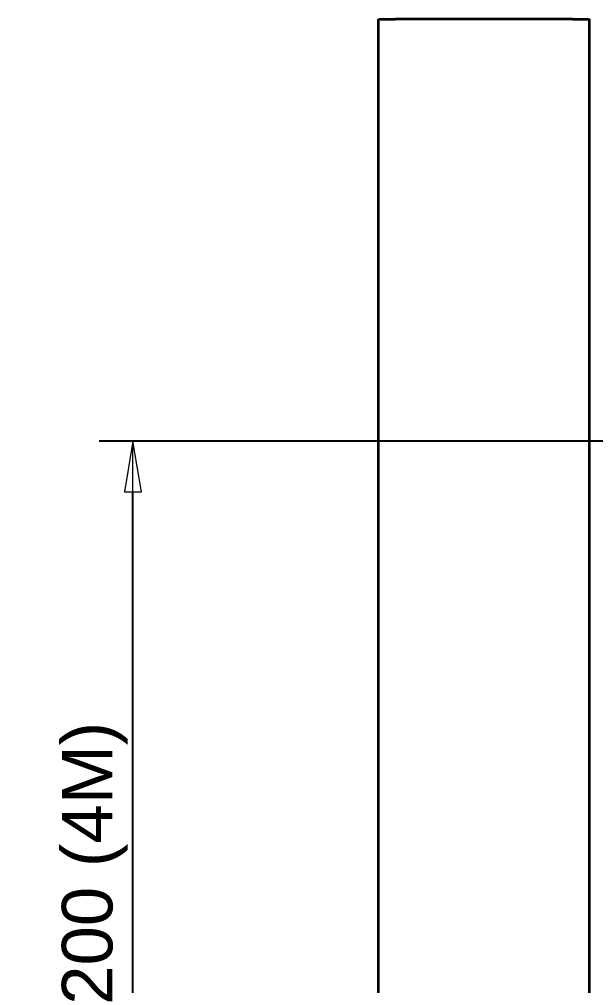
# Model space of a CAD drawing. Header units: millimetres. Extents: x -116965 to 323937, y 291661 to 566926.
# Drawn here: x -19892.5 to -19755.8, y 303474.8 to 303703.8 of the extents above; entities that cross this region are included whole.
import ezdxf

# ---------------------------------------------------------------- set-up
doc = ezdxf.new("R2010")
doc.units = ezdxf.units.MM
doc.header["$PDMODE"] = 35
doc.layers.get('0').update_dxf_attribs({"lineweight": 18})
doc.layers.add('Dimensions(Schneider)', color=7, linetype='Continuous', lineweight=18)
doc.layers.add('Visible Edges(Schneider)', color=7, linetype='Continuous', lineweight=35)
doc.styles.add('schneder_1', font='micross.ttf')
doc.dimstyles.new('estilo_Schneider', dxfattribs={"dimscale": 4, "dimtxt": 3, "dimasz": 3, "dimexe": 2, "dimexo": 1, "dimgap": 0.3, "dimtad": 1, "dimtoh": 1, "dimrnd": 1e-08, "dimzin": 12, "dimtxsty": 'schneder_1', "dimblk": 'Filled-1', "dimcen": 0.09, "dimdle": 10, "dimclrd": 7, "dimclre": 7, "dimclrt": 7, "dimadec": 1, "dimazin": 3, "dimtfac": 0.5, "dimtdec": 3, "dimtmove": 0, "dimatfit": 3, "dimldrblk": 'Filled-1', "dimfxl": 1, "dimtolj": 1, "dimlwd": 25, "dimlwe": 25, "dimarcsym": 0})

# ---------------------------------------------------------------- blocks, each defined once
blk = doc.blocks.new('Filled-1')
at = {"color": 0}
for p, q in [((0, 0), (-1, 0.167)), ((-1, 0.167), (-1, -0.167)), ((-1, 0), (0, 0)), ((-1, -0.167), (0, 0))]:
    blk.add_line(p, q, dxfattribs=at)
at = {"color": 0, "flags": 128}
blk.add_lwpolyline([(-1, -0.167), (0, 0), (-1, 0.167), (-1, -0.167)], dxfattribs=at)
at = {"color": 0}
blk.add_solid([(-1, -0.167), (0, 0), (-1, 0.167), (-1, -0.167)], dxfattribs=at)
blk = doc.blocks.new('*D1999')
at = {"layer": 'Defpoints', "color": 0, "linetype": 'Continuous', "lineweight": -3, "transparency": 16777216}
for p in [(-19865.55, 303603.78), (-19602.8, 303603.78), (-19599.8, 303403.78)]:
    blk.add_point(p, dxfattribs=at)
at = {"layer": 'Dimensions(Schneider)', "color": 7, "linetype": 'Continuous', "lineweight": 25, "transparency": 16777216}
for p, q in [((-19606.8, 303603.78), (-19873.55, 303603.78)), ((-19865.55, 303415.78), (-19865.55, 303591.78)), ((-19603.8, 303403.78), (-19873.55, 303403.78))]:
    blk.add_line(p, q, dxfattribs=at)
at = {"layer": 'Dimensions(Schneider)', "color": 7, "linetype": 'Continuous', "lineweight": 25, "transparency": 16777216, "xscale": 12, "yscale": 12, "zscale": 12}
for p, rotation in [((-19865.55, 303603.78), 90), ((-19865.55, 303403.78), 270)]:
    blk.add_blockref('Filled-1', p, dxfattribs=dict(at, rotation=rotation))
at = {"layer": 'Dimensions(Schneider)', "color": 7, "linetype": 'Continuous', "lineweight": 25, "transparency": 16777216, "insert": (-19874.61, 303503.78), "char_height": 12, "attachment_point": 5, "rotation": 90, "style": 'schneder_1'}
blk.add_mtext('\\A1;200 (4M)', dxfattribs=at)

msp = doc.modelspace()

# ---------------------------------------------------------------- linework, layer by layer
at = {"layer": 'Visible Edges(Schneider)'}
for p, q in [((-19807.298825, 303703.779402), (-19803.298825, 303703.779402)), ((-19807.298825, 303353.779402), (-19807.298825, 303703.779402)), ((-19761.298825, 303703.779402), (-19803.298825, 303703.779402)), ((-19761.298825, 303703.779402), (-19757.298825, 303703.779402)), ((-19757.298825, 303353.779402), (-19757.298825, 303703.779402))]:
    msp.add_line(p, q, dxfattribs=at)

# ---------------------------------------------------------------- dimensions: what is measured, and where the dimension line sits
at = {"layer": 'Dimensions(Schneider)', "color": 7, "linetype": 'Continuous', "lineweight": 25}
dim = msp.add_linear_dim(base=(-19865.550566, 303603.779402), p1=(-19599.798825, 303403.779402), p2=(-19602.798825, 303603.779402), angle=90, text='<> (4M)', dimstyle='estilo_Schneider', override={"dimtoh": 0, "dimdec": 2, "dimtp": 0, "dimtm": 0, "dimtdec": 3, "dimatfit": 2}, dxfattribs=at)
dim.commit()
dim.dimension.update_dxf_attribs({"geometry": '*D1999', "text_midpoint": (-19865.550566, 303503.779402), "dimtype": 160})

doc.saveas('drawing.dxf')
